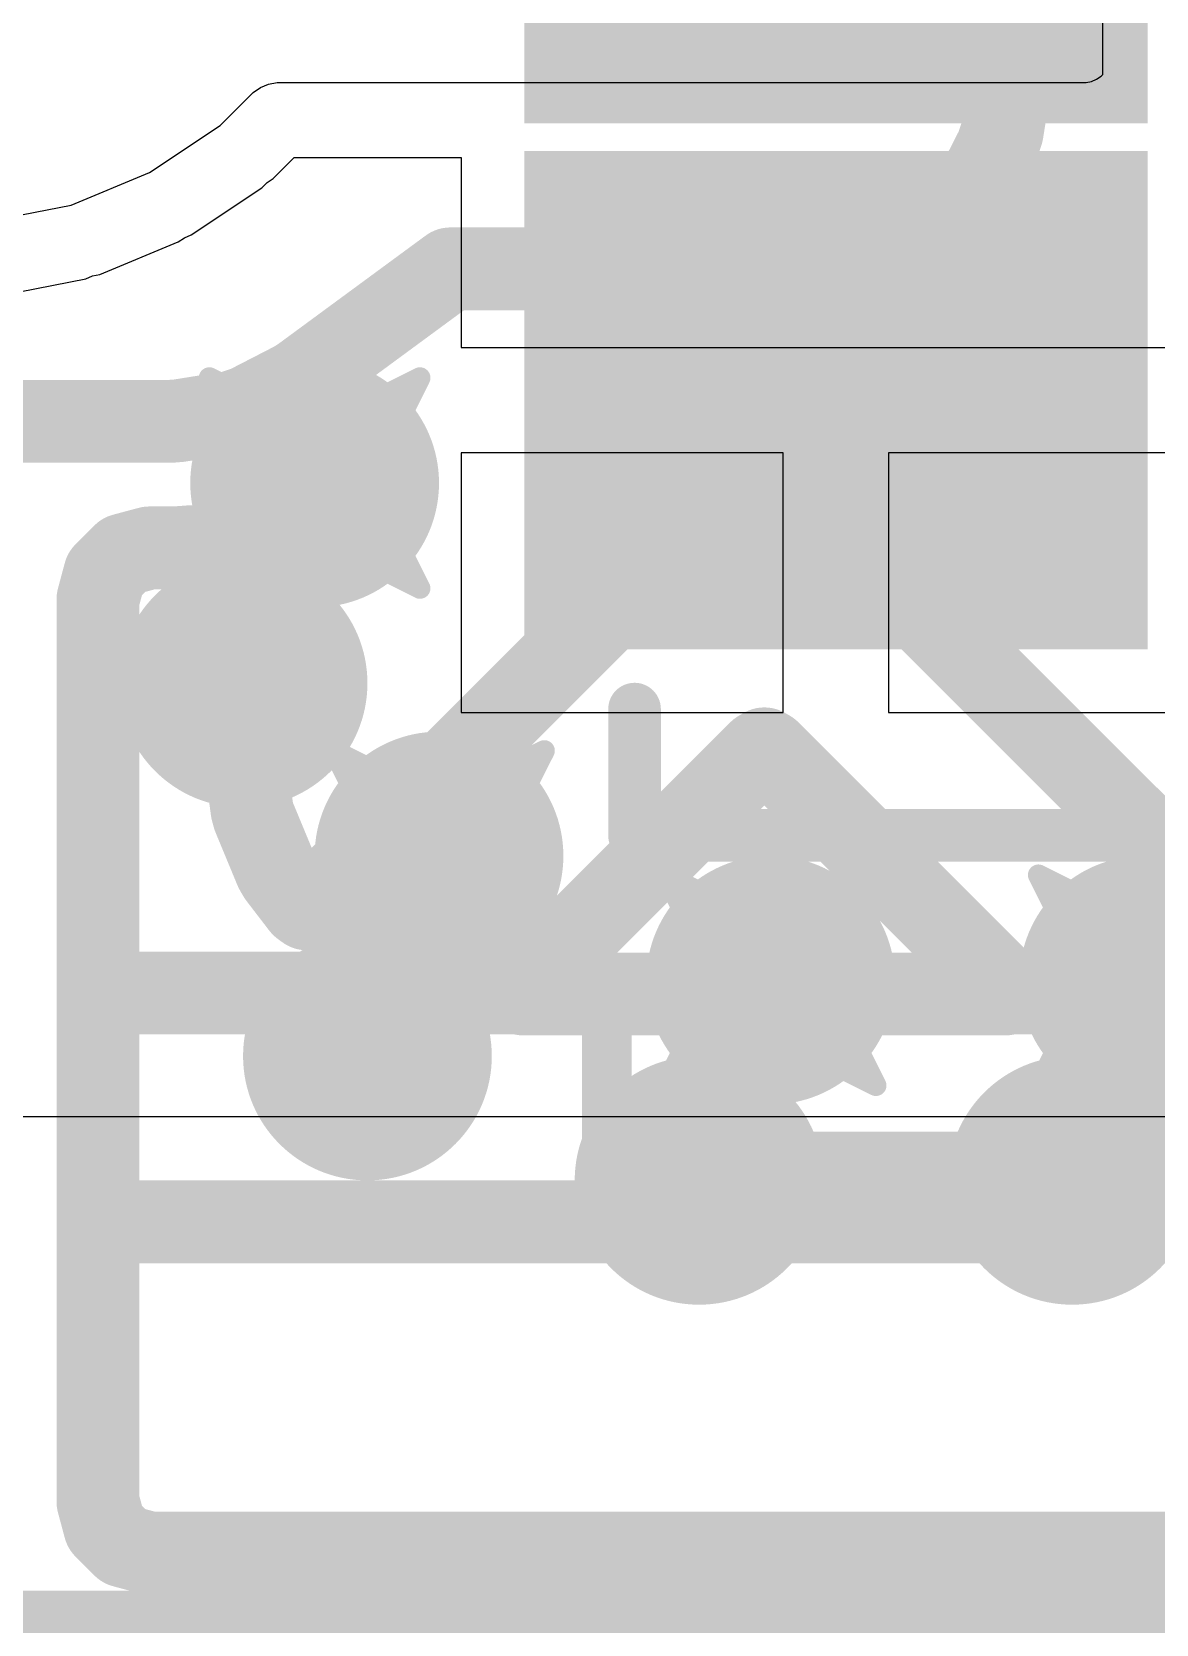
# Model space of a CAD drawing. Header units: inches. Extents: x 0 to 12.4, y -0.6 to 2.2.
# Drawn here: x 1.8213 to 1.928, y -0.4313 to -0.28 of the extents above; entities that cross this region are included whole.
import ezdxf

# ---------------------------------------------------------------- set-up
doc = ezdxf.new("R2010")
doc.units = ezdxf.units.IN
doc.header["$MEASUREMENT"] = 0
for name, color, linetype in [('Board_Outline', 216, 'Continuous'), ('Bottom Layer', 5, 'Continuous'), ('Dimension', 6, 'Continuous'), ('Drill Drawing', 1, 'Continuous'), ('Mechanical 4', 56, 'Continuous'), ('Top Layer', 1, 'Continuous'), ('Top Overlay', 2, 'Continuous'), ('Top Paste', 8, 'Continuous'), ('Top Solder', 216, 'Continuous'), ('Via Holes', 16, 'Continuous')]:
    doc.layers.add(name, color=color, linetype=linetype)

# ---------------------------------------------------------------- blocks, each defined once
blk = doc.blocks.new('E07_400M10S_10')
at = {"layer": 'Top Layer'}
for points in [[(0.23228345, 0.35433075), (0.28346455, 0.35433075), (0.28346455, 0.31496065), (0.23228345, 0.31496065)], [(0.23228345, 0.30433075), (0.28346455, 0.30433075), (0.28346455, 0.26496065), (0.23228345, 0.26496065)]]:
    blk.add_hatch(color=1, dxfattribs=at).paths.add_polyline_path(points)
at = {"layer": 'Top Paste'}
for points in [[(0.23228345, 0.35433075), (0.28346455, 0.35433075), (0.28346455, 0.31496065), (0.23228345, 0.31496065)], [(0.23228345, 0.30433075), (0.28346455, 0.30433075), (0.28346455, 0.26496065), (0.23228345, 0.26496065)]]:
    blk.add_hatch(color=8, dxfattribs=at).paths.add_polyline_path(points)
at = {"layer": 'Top Solder'}
for points in [[(0.22828345, 0.35833075), (0.28746455, 0.35833075), (0.28746455, 0.31096065), (0.22828345, 0.31096065)], [(0.22828345, 0.30833075), (0.28746455, 0.30833075), (0.28746455, 0.26096065), (0.22828345, 0.26096065)]]:
    blk.add_hatch(color=216, dxfattribs=at).paths.add_polyline_path(points)
at = {"layer": 'Top Overlay'}
for points in [[(0.277, 0.376, 0.005, 0.005, 0), (-0.277, 0.376, 0.005, 0.005, 0)], [(0.277, 0.376, 0.005, 0.005, 0), (0.277, 0.364, 0.005, 0.005, 0)]]:
    blk.add_lwpolyline(points, format="xyseb", dxfattribs=at)
for points in [[(0.27575, 0.376, 0.0025, 0.0025, 1), (0.27825, 0.376, 0.0025, 0.0025, 1)], [(0.27575, 0.376, 0.0025, 0.0025, 1), (0.27825, 0.376, 0.0025, 0.0025, 1)], [(0.27575, 0.364, 0.0025, 0.0025, 1), (0.27825, 0.364, 0.0025, 0.0025, 1)]]:
    blk.add_lwpolyline(points, format="xyseb", close=True, dxfattribs=at)

msp = doc.modelspace()

# ---------------------------------------------------------------- hatches: boundary and pattern name
at = {"layer": 'Bottom Layer'}
h = msp.add_hatch(color=5, dxfattribs=at)
edge = h.paths.add_edge_path()
edge.add_arc((1.8481299, -0.3228347), 0.011811, 0, 360)
h = msp.add_hatch(color=5, dxfattribs=at)
edge = h.paths.add_edge_path()
edge.add_arc((1.859941, -0.3582677), 0.011811, 0, 360)
h = msp.add_hatch(color=5, dxfattribs=at)
edge = h.paths.add_edge_path()
edge.add_arc((1.891437, -0.3700788), 0.011811, 0, 360)
h = msp.add_hatch(color=5, dxfattribs=at)
edge = h.paths.add_edge_path()
edge.add_arc((1.9268701, -0.3700788), 0.011811, 0, 360)
at = {"layer": 'Dimension'}
h = msp.add_hatch(color=6, dxfattribs=at)
edge = h.paths.add_edge_path()
edge.add_arc((1.8413328, -0.3418538), 0.011811, 0, 360)
h = msp.add_hatch(color=6, dxfattribs=at)
edge = h.paths.add_edge_path()
edge.add_arc((1.8531439, -0.3772868), 0.011811, 0, 360)
h = msp.add_hatch(color=6, dxfattribs=at)
edge = h.paths.add_edge_path()
edge.add_arc((1.8846399, -0.3890979), 0.011811, 0, 360)
h = msp.add_hatch(color=6, dxfattribs=at)
edge = h.paths.add_edge_path()
edge.add_arc((1.920073, -0.3890979), 0.011811, 0, 360)
at = {"layer": 'Top Layer'}
h = msp.add_hatch(color=1, dxfattribs=at)
edge = h.paths.add_edge_path()
edge.add_arc((1.8481299, -0.3228347), 0.011811, 0, 360)
h = msp.add_hatch(color=1, dxfattribs=at)
edge = h.paths.add_edge_path()
edge.add_arc((1.859941, -0.3582677), 0.011811, 0, 360)
h = msp.add_hatch(color=1, dxfattribs=at)
edge = h.paths.add_edge_path()
edge.add_arc((1.891437, -0.3700788), 0.011811, 0, 360)
h = msp.add_hatch(color=1, dxfattribs=at)
edge = h.paths.add_edge_path()
edge.add_arc((1.9268701, -0.3700788), 0.011811, 0, 360)
at = {"layer": 'Via Holes'}
h = msp.add_hatch(color=7, dxfattribs=at)
edge = h.paths.add_edge_path()
edge.add_arc((1.8481299, -0.3228347), 0.0059055, 0, 360)
h = msp.add_hatch(color=7, dxfattribs=at)
edge = h.paths.add_edge_path()
edge.add_arc((1.859941, -0.3582677), 0.0059055, 0, 360)
h = msp.add_hatch(color=7, dxfattribs=at)
edge = h.paths.add_edge_path()
edge.add_arc((1.891437, -0.3700788), 0.0059055, 0, 360)
h = msp.add_hatch(color=7, dxfattribs=at)
edge = h.paths.add_edge_path()
edge.add_arc((1.9268701, -0.3700788), 0.0059055, 0, 360)

# ---------------------------------------------------------------- linework, layer by layer
at = {"layer": 'Board_Outline'}
msp.add_lwpolyline([(1.6929134, -0.4330709, 0.01, 0.01, 0), (2.5590551, -0.4330709, 0.01, 0.01, 0)], format="xyseb", dxfattribs=at)
at = {"layer": 'Bottom Layer'}
msp.add_line((2.509055, -0.3830709), (1.7479134, -0.383071), dxfattribs=at)
at = {"layer": 'Dimension'}
for points in [[(1.9111349, -0.2750426, 0.007874, 0.007874, 0), (1.9129493, -0.2786036, 0.007874, 0.007874, 0)], [(1.9129493, -0.2786036, 0.007874, 0.007874, 0), (1.9134213, -0.2800562, 0.007874, 0.007874, 0)], [(1.9134213, -0.2800562, 0.007874, 0.007874, 0), (1.9140465, -0.2840035, 0.007874, 0.007874, 0)], [(1.9140465, -0.2855309, 0.007874, 0.007874, 0), (1.9140465, -0.2840035, 0.007874, 0.007874, 0)], [(1.9134213, -0.2894781, 0.007874, 0.007874, 0), (1.9140465, -0.2855309, 0.007874, 0.007874, 0)], [(1.9129493, -0.2909307, 0.007874, 0.007874, 0), (1.9134213, -0.2894781, 0.007874, 0.007874, 0)], [(1.9111349, -0.2944917, 0.007874, 0.007874, 0), (1.9129493, -0.2909307, 0.007874, 0.007874, 0)], [(1.9074112, -0.2985533, 0.007874, 0.007874, 0), (1.9102371, -0.2957274, 0.007874, 0.007874, 0)], [(1.9102371, -0.2957274, 0.007874, 0.007874, 0), (1.9111349, -0.2944917, 0.007874, 0.007874, 0)], [(1.9061755, -0.2994511, 0.007874, 0.007874, 0), (1.9074112, -0.2985533, 0.007874, 0.007874, 0)], [(1.9026145, -0.3012655, 0.007874, 0.007874, 0), (1.9061755, -0.2994511, 0.007874, 0.007874, 0)], [(1.8978448, -0.3022629, 0.007874, 0.007874, 0), (1.9011619, -0.3017375, 0.007874, 0.007874, 0)], [(1.9011619, -0.3017375, 0.007874, 0.007874, 0), (1.9026145, -0.3012655, 0.007874, 0.007874, 0)], [(1.8558129, -0.3063137, 0.007874, 0.007874, 0), (1.8610179, -0.3024837, 0.007874, 0.007874, 0)], [(1.8610179, -0.3024837, 0.007874, 0.007874, 0), (1.8960668, -0.3024837, 0.007874, 0.007874, 0)], [(1.8960668, -0.3024837, 0.007874, 0.007874, 0), (1.8968304, -0.3024236, 0.007874, 0.007874, 0)], [(1.8968304, -0.3024236, 0.007874, 0.007874, 0), (1.8978448, -0.3022629, 0.007874, 0.007874, 0)], [(1.84685, -0.3129092, 0.007874, 0.007874, 0), (1.855657, -0.3064285, 0.007874, 0.007874, 0)], [(1.855657, -0.3064285, 0.007874, 0.007874, 0), (1.855813, -0.3063137, 0.007874, 0.007874, 0)], [(1.8558129, -0.3063137, 0.007874, 0.007874, 0), (1.855813, -0.3063137, 0.007874, 0.007874, 0)], [(1.8426985, -0.3151173, 0.007874, 0.007874, 0), (1.8461929, -0.3133167, 0.007874, 0.007874, 0)], [(1.8461929, -0.3133167, 0.007874, 0.007874, 0), (1.84685, -0.3129092, 0.007874, 0.007874, 0)], [(1.8417046, -0.3156294, 0.007874, 0.007874, 0), (1.8426985, -0.3151173, 0.007874, 0.007874, 0)], [(1.7728672, -0.3169691, 0.007874, 0.007874, 0), (1.8344827, -0.3169691, 0.007874, 0.007874, 0)], [(1.8344827, -0.3169691, 0.007874, 0.007874, 0), (1.8352536, -0.3169078, 0.007874, 0.007874, 0)], [(1.8352536, -0.3169078, 0.007874, 0.007874, 0), (1.8363509, -0.3167323, 0.007874, 0.007874, 0)], [(1.8363509, -0.3167323, 0.007874, 0.007874, 0), (1.8402396, -0.3161104, 0.007874, 0.007874, 0)], [(1.8402396, -0.3161104, 0.007874, 0.007874, 0), (1.8417046, -0.3156294, 0.007874, 0.007874, 0)], [(1.8873887, -0.3235123, 0.007874, 0.007874, 0), (1.8895771, -0.3222488, 0.007874, 0.007874, 0)], [(1.8895771, -0.3222488, 0.007874, 0.007874, 0), (1.8921042, -0.3222488, 0.007874, 0.007874, 0)], [(1.8921042, -0.3222488, 0.007874, 0.007874, 0), (1.8942927, -0.3235123, 0.007874, 0.007874, 0)], [(1.8478672, -0.3630338, 0.007874, 0.007874, 0), (1.8873887, -0.3235123, 0.007874, 0.007874, 0)], [(1.8942927, -0.3235123, 0.007874, 0.007874, 0), (1.9338142, -0.3630338, 0.007874, 0.007874, 0)], [(1.8299942, -0.3296507, 0.007874, 0.007874, 0), (1.8324352, -0.3289967, 0.007874, 0.007874, 0)], [(1.8324352, -0.3289967, 0.007874, 0.007874, 0), (1.8344342, -0.3289967, 0.007874, 0.007874, 0)], [(1.8344342, -0.3289967, 0.007874, 0.007874, 0), (1.8344827, -0.3289967, 0.007874, 0.007874, 0)], [(1.8344827, -0.3289967, 0.007874, 0.007874, 0), (1.8354354, -0.3289589, 0.007874, 0.007874, 0)], [(1.8354354, -0.3289589, 0.007874, 0.007874, 0), (1.8362063, -0.3288976, 0.007874, 0.007874, 0)], [(1.8362063, -0.3288976, 0.007874, 0.007874, 0), (1.8362551, -0.3288918, 0.007874, 0.007874, 0)], [(1.8362551, -0.3288918, 0.007874, 0.007874, 0), (1.836263, -0.328891, 0.007874, 0.007874, 0)], [(1.836263, -0.328891, 0.007874, 0.007874, 0), (1.8389026, -0.3293691, 0.007874, 0.007874, 0)], [(1.8282074, -0.3314376, 0.007874, 0.007874, 0), (1.8299942, -0.3296507, 0.007874, 0.007874, 0)], [(1.8389026, -0.3293691, 0.007874, 0.007874, 0), (1.8408911, -0.3311696, 0.007874, 0.007874, 0)], [(1.8275533, -0.3338785, 0.007874, 0.007874, 0), (1.8282074, -0.3314376, 0.007874, 0.007874, 0)], [(1.8408911, -0.3311696, 0.007874, 0.007874, 0), (1.8416281, -0.3337489, 0.007874, 0.007874, 0)], [(1.8416281, -0.3495159, 0.007874, 0.007874, 0), (1.8416281, -0.3337489, 0.007874, 0.007874, 0)], [(1.8275533, -0.3712935, 0.007874, 0.007874, 0), (1.8275533, -0.3338785, 0.007874, 0.007874, 0)], [(1.8677671, -0.3709728, 0.007874, 0.007874, 0), (1.8903863, -0.3483536, 0.007874, 0.007874, 0)], [(1.8903863, -0.3483536, 0.007874, 0.007874, 0), (1.8908407, -0.3480912, 0.007874, 0.007874, 0)], [(1.8908407, -0.3480912, 0.007874, 0.007874, 0), (1.8912951, -0.3483536, 0.007874, 0.007874, 0)], [(1.8912951, -0.3483536, 0.007874, 0.007874, 0), (1.9139143, -0.3709728, 0.007874, 0.007874, 0)], [(1.8416281, -0.3495159, 0.007874, 0.007874, 0), (1.8416489, -0.3498337, 0.007874, 0.007874, 0)], [(1.8416489, -0.3498337, 0.007874, 0.007874, 0), (1.8421842, -0.3538995, 0.007874, 0.007874, 0)], [(1.8421842, -0.3538995, 0.007874, 0.007874, 0), (1.8423484, -0.3545124, 0.007874, 0.007874, 0)], [(1.8423484, -0.3545124, 0.007874, 0.007874, 0), (1.8444441, -0.3595718, 0.007874, 0.007874, 0)], [(1.8444441, -0.3595718, 0.007874, 0.007874, 0), (1.8447613, -0.3601212, 0.007874, 0.007874, 0)], [(1.8447613, -0.3601212, 0.007874, 0.007874, 0), (1.8469501, -0.3629737, 0.007874, 0.007874, 0)], [(1.8469501, -0.3629737, 0.007874, 0.007874, 0), (1.8473894, -0.3632959, 0.007874, 0.007874, 0)], [(1.8473894, -0.3632959, 0.007874, 0.007874, 0), (1.8478672, -0.3630338, 0.007874, 0.007874, 0)], [(1.8275533, -0.3712935, 0.007874, 0.007874, 0), (1.8675705, -0.3712935, 0.007874, 0.007874, 0)], [(1.8275533, -0.3712935, 0.007874, 0.007874, 0), (1.8675705, -0.3712935, 0.007874, 0.007874, 0)], [(1.8275533, -0.3930349, 0.007874, 0.007874, 0), (1.8275533, -0.3712935, 0.007874, 0.007874, 0)], [(1.8675705, -0.3712935, 0.007874, 0.007874, 0), (1.8677671, -0.3709728, 0.007874, 0.007874, 0)], [(1.8675705, -0.3712935, 0.007874, 0.007874, 0), (1.8679363, -0.3713813, 0.007874, 0.007874, 0)], [(1.8679363, -0.3713813, 0.007874, 0.007874, 0), (1.9137451, -0.3713813, 0.007874, 0.007874, 0)], [(1.9137451, -0.3713813, 0.007874, 0.007874, 0), (1.9141108, -0.3712935, 0.007874, 0.007874, 0)], [(1.9139143, -0.3709728, 0.007874, 0.007874, 0), (1.9141108, -0.3712935, 0.007874, 0.007874, 0)], [(1.9141108, -0.3712935, 0.007874, 0.007874, 0), (2.3990666, -0.3712935, 0.007874, 0.007874, 0)], [(1.9141108, -0.3712935, 0.007874, 0.007874, 0), (2.3990666, -0.3712935, 0.007874, 0.007874, 0)], [(1.8275533, -0.3930349, 0.007874, 0.007874, 0), (2.5008546, -0.3930349, 0.007874, 0.007874, 0)], [(1.8275533, -0.3930349, 0.007874, 0.007874, 0), (2.5008546, -0.3930349, 0.007874, 0.007874, 0)], [(1.8275533, -0.4196294, 0.007874, 0.007874, 0), (1.8275533, -0.3930349, 0.007874, 0.007874, 0)], [(1.8275533, -0.4196294, 0.007874, 0.007874, 0), (1.8282074, -0.4220703, 0.007874, 0.007874, 0)], [(1.8282074, -0.4220703, 0.007874, 0.007874, 0), (1.8299942, -0.4238572, 0.007874, 0.007874, 0)], [(1.8299942, -0.4238572, 0.007874, 0.007874, 0), (1.8324352, -0.4245113, 0.007874, 0.007874, 0)], [(1.8324352, -0.4245113, 0.007874, 0.007874, 0), (2.5473565, -0.4245113, 0.007874, 0.007874, 0)]]:
    msp.add_lwpolyline(points, format="xyseb", dxfattribs=at)
for points in [[(1.9109808, -0.2786036, 0.003937, 0.003937, 1), (1.9149178, -0.2786036, 0.003937, 0.003937, 1)], [(1.9109808, -0.2786036, 0.003937, 0.003937, 1), (1.9149178, -0.2786036, 0.003937, 0.003937, 1)], [(1.9114528, -0.2800562, 0.003937, 0.003937, 1), (1.9153898, -0.2800562, 0.003937, 0.003937, 1)], [(1.9114528, -0.2800562, 0.003937, 0.003937, 1), (1.9153898, -0.2800562, 0.003937, 0.003937, 1)], [(1.912078, -0.2840035, 0.003937, 0.003937, 1), (1.916015, -0.2840035, 0.003937, 0.003937, 1)], [(1.912078, -0.2840035, 0.003937, 0.003937, 1), (1.916015, -0.2840035, 0.003937, 0.003937, 1)], [(1.912078, -0.2855309, 0.003937, 0.003937, 1), (1.916015, -0.2855309, 0.003937, 0.003937, 1)], [(1.912078, -0.2855309, 0.003937, 0.003937, 1), (1.916015, -0.2855309, 0.003937, 0.003937, 1)], [(1.9114528, -0.2894781, 0.003937, 0.003937, 1), (1.9153898, -0.2894781, 0.003937, 0.003937, 1)], [(1.9114528, -0.2894781, 0.003937, 0.003937, 1), (1.9153898, -0.2894781, 0.003937, 0.003937, 1)], [(1.9109808, -0.2909307, 0.003937, 0.003937, 1), (1.9149178, -0.2909307, 0.003937, 0.003937, 1)], [(1.9109808, -0.2909307, 0.003937, 0.003937, 1), (1.9149178, -0.2909307, 0.003937, 0.003937, 1)], [(1.9082686, -0.2957274, 0.003937, 0.003937, 1), (1.9122056, -0.2957274, 0.003937, 0.003937, 1)], [(1.9082686, -0.2957274, 0.003937, 0.003937, 1), (1.9122056, -0.2957274, 0.003937, 0.003937, 1)], [(1.9091664, -0.2944917, 0.003937, 0.003937, 1), (1.9131034, -0.2944917, 0.003937, 0.003937, 1)], [(1.9091664, -0.2944917, 0.003937, 0.003937, 1), (1.9131034, -0.2944917, 0.003937, 0.003937, 1)], [(1.9054427, -0.2985533, 0.003937, 0.003937, 1), (1.9093797, -0.2985533, 0.003937, 0.003937, 1)], [(1.9054427, -0.2985533, 0.003937, 0.003937, 1), (1.9093797, -0.2985533, 0.003937, 0.003937, 1)], [(1.904207, -0.2994511, 0.003937, 0.003937, 1), (1.908144, -0.2994511, 0.003937, 0.003937, 1)], [(1.904207, -0.2994511, 0.003937, 0.003937, 1), (1.908144, -0.2994511, 0.003937, 0.003937, 1)], [(1.8991934, -0.3017375, 0.003937, 0.003937, 1), (1.9031304, -0.3017375, 0.003937, 0.003937, 1)], [(1.8991934, -0.3017375, 0.003937, 0.003937, 1), (1.9031304, -0.3017375, 0.003937, 0.003937, 1)], [(1.900646, -0.3012655, 0.003937, 0.003937, 1), (1.904583, -0.3012655, 0.003937, 0.003937, 1)], [(1.900646, -0.3012655, 0.003937, 0.003937, 1), (1.904583, -0.3012655, 0.003937, 0.003937, 1)], [(1.8590494, -0.3024837, 0.003937, 0.003937, 1), (1.8629864, -0.3024837, 0.003937, 0.003937, 1)], [(1.8590494, -0.3024837, 0.003937, 0.003937, 1), (1.8629864, -0.3024837, 0.003937, 0.003937, 1)], [(1.8940983, -0.3024837, 0.003937, 0.003937, 1), (1.8980353, -0.3024837, 0.003937, 0.003937, 1)], [(1.8940983, -0.3024837, 0.003937, 0.003937, 1), (1.8980353, -0.3024837, 0.003937, 0.003937, 1)], [(1.8948619, -0.3024236, 0.003937, 0.003937, 1), (1.8987989, -0.3024236, 0.003937, 0.003937, 1)], [(1.8948619, -0.3024236, 0.003937, 0.003937, 1), (1.8987989, -0.3024236, 0.003937, 0.003937, 1)], [(1.8958763, -0.3022629, 0.003937, 0.003937, 1), (1.8998133, -0.3022629, 0.003937, 0.003937, 1)], [(1.8958763, -0.3022629, 0.003937, 0.003937, 1), (1.8998133, -0.3022629, 0.003937, 0.003937, 1)], [(1.8536885, -0.3064285, 0.003937, 0.003937, 1), (1.8576255, -0.3064285, 0.003937, 0.003937, 1)], [(1.8536885, -0.3064285, 0.003937, 0.003937, 1), (1.8576255, -0.3064285, 0.003937, 0.003937, 1)], [(1.8538444, -0.3063137, 0.003937, 0.003937, 1), (1.8577814, -0.3063137, 0.003937, 0.003937, 1)], [(1.8538444, -0.3063137, 0.003937, 0.003937, 1), (1.8577814, -0.3063137, 0.003937, 0.003937, 1)], [(1.8538445, -0.3063137, 0.003937, 0.003937, 1), (1.8577815, -0.3063137, 0.003937, 0.003937, 1)], [(1.8538445, -0.3063137, 0.003937, 0.003937, 1), (1.8577815, -0.3063137, 0.003937, 0.003937, 1)], [(1.8442244, -0.3133167, 0.003937, 0.003937, 1), (1.8481614, -0.3133167, 0.003937, 0.003937, 1)], [(1.8442244, -0.3133167, 0.003937, 0.003937, 1), (1.8481614, -0.3133167, 0.003937, 0.003937, 1)], [(1.8448815, -0.3129092, 0.003937, 0.003937, 1), (1.8488185, -0.3129092, 0.003937, 0.003937, 1)], [(1.8448815, -0.3129092, 0.003937, 0.003937, 1), (1.8488185, -0.3129092, 0.003937, 0.003937, 1)], [(1.84073, -0.3151173, 0.003937, 0.003937, 1), (1.844667, -0.3151173, 0.003937, 0.003937, 1)], [(1.84073, -0.3151173, 0.003937, 0.003937, 1), (1.844667, -0.3151173, 0.003937, 0.003937, 1)], [(1.8325142, -0.3169691, 0.003937, 0.003937, 1), (1.8364512, -0.3169691, 0.003937, 0.003937, 1)], [(1.8325142, -0.3169691, 0.003937, 0.003937, 1), (1.8364512, -0.3169691, 0.003937, 0.003937, 1)], [(1.8332851, -0.3169078, 0.003937, 0.003937, 1), (1.8372221, -0.3169078, 0.003937, 0.003937, 1)], [(1.8332851, -0.3169078, 0.003937, 0.003937, 1), (1.8372221, -0.3169078, 0.003937, 0.003937, 1)], [(1.8343824, -0.3167323, 0.003937, 0.003937, 1), (1.8383194, -0.3167323, 0.003937, 0.003937, 1)], [(1.8343824, -0.3167323, 0.003937, 0.003937, 1), (1.8383194, -0.3167323, 0.003937, 0.003937, 1)], [(1.8382711, -0.3161104, 0.003937, 0.003937, 1), (1.8422081, -0.3161104, 0.003937, 0.003937, 1)], [(1.8382711, -0.3161104, 0.003937, 0.003937, 1), (1.8422081, -0.3161104, 0.003937, 0.003937, 1)], [(1.8397361, -0.3156294, 0.003937, 0.003937, 1), (1.8436731, -0.3156294, 0.003937, 0.003937, 1)], [(1.8397361, -0.3156294, 0.003937, 0.003937, 1), (1.8436731, -0.3156294, 0.003937, 0.003937, 1)], [(1.8876086, -0.3222488, 0.003937, 0.003937, 1), (1.8915456, -0.3222488, 0.003937, 0.003937, 1)], [(1.8876086, -0.3222488, 0.003937, 0.003937, 1), (1.8915456, -0.3222488, 0.003937, 0.003937, 1)], [(1.8901357, -0.3222488, 0.003937, 0.003937, 1), (1.8940727, -0.3222488, 0.003937, 0.003937, 1)], [(1.8901357, -0.3222488, 0.003937, 0.003937, 1), (1.8940727, -0.3222488, 0.003937, 0.003937, 1)], [(1.8854202, -0.3235123, 0.003937, 0.003937, 1), (1.8893572, -0.3235123, 0.003937, 0.003937, 1)], [(1.8854202, -0.3235123, 0.003937, 0.003937, 1), (1.8893572, -0.3235123, 0.003937, 0.003937, 1)], [(1.8923242, -0.3235123, 0.003937, 0.003937, 1), (1.8962612, -0.3235123, 0.003937, 0.003937, 1)], [(1.8923242, -0.3235123, 0.003937, 0.003937, 1), (1.8962612, -0.3235123, 0.003937, 0.003937, 1)], [(1.8304667, -0.3289967, 0.003937, 0.003937, 1), (1.8344037, -0.3289967, 0.003937, 0.003937, 1)], [(1.8304667, -0.3289967, 0.003937, 0.003937, 1), (1.8344037, -0.3289967, 0.003937, 0.003937, 1)], [(1.8324657, -0.3289967, 0.003937, 0.003937, 1), (1.8364027, -0.3289967, 0.003937, 0.003937, 1)], [(1.8324657, -0.3289967, 0.003937, 0.003937, 1), (1.8364027, -0.3289967, 0.003937, 0.003937, 1)], [(1.8325142, -0.3289967, 0.003937, 0.003937, 1), (1.8364512, -0.3289967, 0.003937, 0.003937, 1)], [(1.8325142, -0.3289967, 0.003937, 0.003937, 1), (1.8364512, -0.3289967, 0.003937, 0.003937, 1)], [(1.8334669, -0.3289589, 0.003937, 0.003937, 1), (1.8374039, -0.3289589, 0.003937, 0.003937, 1)], [(1.8334669, -0.3289589, 0.003937, 0.003937, 1), (1.8374039, -0.3289589, 0.003937, 0.003937, 1)], [(1.8342378, -0.3288976, 0.003937, 0.003937, 1), (1.8381748, -0.3288976, 0.003937, 0.003937, 1)], [(1.8342378, -0.3288976, 0.003937, 0.003937, 1), (1.8381748, -0.3288976, 0.003937, 0.003937, 1)], [(1.8342866, -0.3288918, 0.003937, 0.003937, 1), (1.8382236, -0.3288918, 0.003937, 0.003937, 1)], [(1.8342866, -0.3288918, 0.003937, 0.003937, 1), (1.8382236, -0.3288918, 0.003937, 0.003937, 1)], [(1.8342945, -0.328891, 0.003937, 0.003937, 1), (1.8382315, -0.328891, 0.003937, 0.003937, 1)], [(1.8342945, -0.328891, 0.003937, 0.003937, 1), (1.8382315, -0.328891, 0.003937, 0.003937, 1)], [(1.8280257, -0.3296507, 0.003937, 0.003937, 1), (1.8319627, -0.3296507, 0.003937, 0.003937, 1)], [(1.8280257, -0.3296507, 0.003937, 0.003937, 1), (1.8319627, -0.3296507, 0.003937, 0.003937, 1)], [(1.8369341, -0.3293691, 0.003937, 0.003937, 1), (1.8408711, -0.3293691, 0.003937, 0.003937, 1)], [(1.8369341, -0.3293691, 0.003937, 0.003937, 1), (1.8408711, -0.3293691, 0.003937, 0.003937, 1)], [(1.8262389, -0.3314376, 0.003937, 0.003937, 1), (1.8301759, -0.3314376, 0.003937, 0.003937, 1)], [(1.8262389, -0.3314376, 0.003937, 0.003937, 1), (1.8301759, -0.3314376, 0.003937, 0.003937, 1)], [(1.8389226, -0.3311696, 0.003937, 0.003937, 1), (1.8428596, -0.3311696, 0.003937, 0.003937, 1)], [(1.8389226, -0.3311696, 0.003937, 0.003937, 1), (1.8428596, -0.3311696, 0.003937, 0.003937, 1)], [(1.8396596, -0.3337489, 0.003937, 0.003937, 1), (1.8435966, -0.3337489, 0.003937, 0.003937, 1)], [(1.8396596, -0.3337489, 0.003937, 0.003937, 1), (1.8435966, -0.3337489, 0.003937, 0.003937, 1)], [(1.8255848, -0.3338785, 0.003937, 0.003937, 1), (1.8295218, -0.3338785, 0.003937, 0.003937, 1)], [(1.8255848, -0.3338785, 0.003937, 0.003937, 1), (1.8295218, -0.3338785, 0.003937, 0.003937, 1)], [(1.8884178, -0.3483536, 0.003937, 0.003937, 1), (1.8923548, -0.3483536, 0.003937, 0.003937, 1)], [(1.8884178, -0.3483536, 0.003937, 0.003937, 1), (1.8923548, -0.3483536, 0.003937, 0.003937, 1)], [(1.8888722, -0.3480912, 0.003937, 0.003937, 1), (1.8928092, -0.3480912, 0.003937, 0.003937, 1)], [(1.8888722, -0.3480912, 0.003937, 0.003937, 1), (1.8928092, -0.3480912, 0.003937, 0.003937, 1)], [(1.8893266, -0.3483536, 0.003937, 0.003937, 1), (1.8932636, -0.3483536, 0.003937, 0.003937, 1)], [(1.8893266, -0.3483536, 0.003937, 0.003937, 1), (1.8932636, -0.3483536, 0.003937, 0.003937, 1)], [(1.8396596, -0.3495159, 0.003937, 0.003937, 1), (1.8435966, -0.3495159, 0.003937, 0.003937, 1)], [(1.8396596, -0.3495159, 0.003937, 0.003937, 1), (1.8435966, -0.3495159, 0.003937, 0.003937, 1)], [(1.8396804, -0.3498337, 0.003937, 0.003937, 1), (1.8436174, -0.3498337, 0.003937, 0.003937, 1)], [(1.8396804, -0.3498337, 0.003937, 0.003937, 1), (1.8436174, -0.3498337, 0.003937, 0.003937, 1)], [(1.8402157, -0.3538995, 0.003937, 0.003937, 1), (1.8441527, -0.3538995, 0.003937, 0.003937, 1)], [(1.8402157, -0.3538995, 0.003937, 0.003937, 1), (1.8441527, -0.3538995, 0.003937, 0.003937, 1)], [(1.8403799, -0.3545124, 0.003937, 0.003937, 1), (1.8443169, -0.3545124, 0.003937, 0.003937, 1)], [(1.8403799, -0.3545124, 0.003937, 0.003937, 1), (1.8443169, -0.3545124, 0.003937, 0.003937, 1)], [(1.8424756, -0.3595718, 0.003937, 0.003937, 1), (1.8464126, -0.3595718, 0.003937, 0.003937, 1)], [(1.8424756, -0.3595718, 0.003937, 0.003937, 1), (1.8464126, -0.3595718, 0.003937, 0.003937, 1)], [(1.8427928, -0.3601212, 0.003937, 0.003937, 1), (1.8467298, -0.3601212, 0.003937, 0.003937, 1)], [(1.8427928, -0.3601212, 0.003937, 0.003937, 1), (1.8467298, -0.3601212, 0.003937, 0.003937, 1)], [(1.8449816, -0.3629737, 0.003937, 0.003937, 1), (1.8489186, -0.3629737, 0.003937, 0.003937, 1)], [(1.8449816, -0.3629737, 0.003937, 0.003937, 1), (1.8489186, -0.3629737, 0.003937, 0.003937, 1)], [(1.8454209, -0.3632959, 0.003937, 0.003937, 1), (1.8493579, -0.3632959, 0.003937, 0.003937, 1)], [(1.8454209, -0.3632959, 0.003937, 0.003937, 1), (1.8493579, -0.3632959, 0.003937, 0.003937, 1)], [(1.8458987, -0.3630338, 0.003937, 0.003937, 1), (1.8498357, -0.3630338, 0.003937, 0.003937, 1)], [(1.8458987, -0.3630338, 0.003937, 0.003937, 1), (1.8498357, -0.3630338, 0.003937, 0.003937, 1)], [(1.8255848, -0.3712935, 0.003937, 0.003937, 1), (1.8295218, -0.3712935, 0.003937, 0.003937, 1)], [(1.8255848, -0.3712935, 0.003937, 0.003937, 1), (1.8295218, -0.3712935, 0.003937, 0.003937, 1)], [(1.8255848, -0.3712935, 0.003937, 0.003937, 1), (1.8295218, -0.3712935, 0.003937, 0.003937, 1)], [(1.8255848, -0.3712935, 0.003937, 0.003937, 1), (1.8295218, -0.3712935, 0.003937, 0.003937, 1)], [(1.865602, -0.3712935, 0.003937, 0.003937, 1), (1.869539, -0.3712935, 0.003937, 0.003937, 1)], [(1.865602, -0.3712935, 0.003937, 0.003937, 1), (1.869539, -0.3712935, 0.003937, 0.003937, 1)], [(1.865602, -0.3712935, 0.003937, 0.003937, 1), (1.869539, -0.3712935, 0.003937, 0.003937, 1)], [(1.865602, -0.3712935, 0.003937, 0.003937, 1), (1.869539, -0.3712935, 0.003937, 0.003937, 1)], [(1.8657986, -0.3709728, 0.003937, 0.003937, 1), (1.8697356, -0.3709728, 0.003937, 0.003937, 1)], [(1.8657986, -0.3709728, 0.003937, 0.003937, 1), (1.8697356, -0.3709728, 0.003937, 0.003937, 1)], [(1.8659678, -0.3713813, 0.003937, 0.003937, 1), (1.8699048, -0.3713813, 0.003937, 0.003937, 1)], [(1.8659678, -0.3713813, 0.003937, 0.003937, 1), (1.8699048, -0.3713813, 0.003937, 0.003937, 1)], [(1.9117766, -0.3713813, 0.003937, 0.003937, 1), (1.9157136, -0.3713813, 0.003937, 0.003937, 1)], [(1.9117766, -0.3713813, 0.003937, 0.003937, 1), (1.9157136, -0.3713813, 0.003937, 0.003937, 1)], [(1.9119458, -0.3709728, 0.003937, 0.003937, 1), (1.9158828, -0.3709728, 0.003937, 0.003937, 1)], [(1.9119458, -0.3709728, 0.003937, 0.003937, 1), (1.9158828, -0.3709728, 0.003937, 0.003937, 1)], [(1.9121423, -0.3712935, 0.003937, 0.003937, 1), (1.9160793, -0.3712935, 0.003937, 0.003937, 1)], [(1.9121423, -0.3712935, 0.003937, 0.003937, 1), (1.9160793, -0.3712935, 0.003937, 0.003937, 1)], [(1.9121423, -0.3712935, 0.003937, 0.003937, 1), (1.9160793, -0.3712935, 0.003937, 0.003937, 1)], [(1.9121423, -0.3712935, 0.003937, 0.003937, 1), (1.9160793, -0.3712935, 0.003937, 0.003937, 1)], [(1.8255848, -0.3930349, 0.003937, 0.003937, 1), (1.8295218, -0.3930349, 0.003937, 0.003937, 1)], [(1.8255848, -0.3930349, 0.003937, 0.003937, 1), (1.8295218, -0.3930349, 0.003937, 0.003937, 1)], [(1.8255848, -0.3930349, 0.003937, 0.003937, 1), (1.8295218, -0.3930349, 0.003937, 0.003937, 1)], [(1.8255848, -0.3930349, 0.003937, 0.003937, 1), (1.8295218, -0.3930349, 0.003937, 0.003937, 1)], [(1.8255848, -0.4196294, 0.003937, 0.003937, 1), (1.8295218, -0.4196294, 0.003937, 0.003937, 1)], [(1.8255848, -0.4196294, 0.003937, 0.003937, 1), (1.8295218, -0.4196294, 0.003937, 0.003937, 1)], [(1.8262389, -0.4220703, 0.003937, 0.003937, 1), (1.8301759, -0.4220703, 0.003937, 0.003937, 1)], [(1.8262389, -0.4220703, 0.003937, 0.003937, 1), (1.8301759, -0.4220703, 0.003937, 0.003937, 1)], [(1.8280257, -0.4238572, 0.003937, 0.003937, 1), (1.8319627, -0.4238572, 0.003937, 0.003937, 1)], [(1.8280257, -0.4238572, 0.003937, 0.003937, 1), (1.8319627, -0.4238572, 0.003937, 0.003937, 1)], [(1.8304667, -0.4245113, 0.003937, 0.003937, 1), (1.8344037, -0.4245113, 0.003937, 0.003937, 1)], [(1.8304667, -0.4245113, 0.003937, 0.003937, 1), (1.8344037, -0.4245113, 0.003937, 0.003937, 1)]]:
    msp.add_lwpolyline(points, format="xyseb", close=True, dxfattribs=at)
at = {"layer": 'Drill Drawing'}
for points in [[(1.8381299, -0.3128347, 0.002, 0.002, 0), (1.8481299, -0.3178347, 0.002, 0.002, 0)], [(1.8381299, -0.3128347, 0.002, 0.002, 0), (1.8431299, -0.3228347, 0.002, 0.002, 0)], [(1.8481299, -0.3178347, 0.002, 0.002, 0), (1.8581299, -0.3128347, 0.002, 0.002, 0)], [(1.8531299, -0.3228347, 0.002, 0.002, 0), (1.8581299, -0.3128347, 0.002, 0.002, 0)], [(1.8381299, -0.3328347, 0.002, 0.002, 0), (1.8431299, -0.3228347, 0.002, 0.002, 0)], [(1.8531299, -0.3228347, 0.002, 0.002, 0), (1.8581299, -0.3328347, 0.002, 0.002, 0)], [(1.8381299, -0.3328347, 0.002, 0.002, 0), (1.8481299, -0.3278347, 0.002, 0.002, 0)], [(1.8481299, -0.3278347, 0.002, 0.002, 0), (1.8581299, -0.3328347, 0.002, 0.002, 0)], [(1.849941, -0.3482677, 0.002, 0.002, 0), (1.859941, -0.3532677, 0.002, 0.002, 0)], [(1.849941, -0.3482677, 0.002, 0.002, 0), (1.854941, -0.3582677, 0.002, 0.002, 0)], [(1.859941, -0.3532677, 0.002, 0.002, 0), (1.869941, -0.3482677, 0.002, 0.002, 0)], [(1.864941, -0.3582677, 0.002, 0.002, 0), (1.869941, -0.3482677, 0.002, 0.002, 0)], [(1.849941, -0.3682677, 0.002, 0.002, 0), (1.854941, -0.3582677, 0.002, 0.002, 0)], [(1.864941, -0.3582677, 0.002, 0.002, 0), (1.869941, -0.3682677, 0.002, 0.002, 0)], [(1.881437, -0.3600788, 0.002, 0.002, 0), (1.891437, -0.3650788, 0.002, 0.002, 0)], [(1.881437, -0.3600788, 0.002, 0.002, 0), (1.886437, -0.3700788, 0.002, 0.002, 0)], [(1.891437, -0.3650788, 0.002, 0.002, 0), (1.901437, -0.3600788, 0.002, 0.002, 0)], [(1.896437, -0.3700788, 0.002, 0.002, 0), (1.901437, -0.3600788, 0.002, 0.002, 0)], [(1.9168701, -0.3600788, 0.002, 0.002, 0), (1.9268701, -0.3650788, 0.002, 0.002, 0)], [(1.9168701, -0.3600788, 0.002, 0.002, 0), (1.9218701, -0.3700788, 0.002, 0.002, 0)], [(1.9268701, -0.3650788, 0.002, 0.002, 0), (1.9368701, -0.3600788, 0.002, 0.002, 0)], [(1.849941, -0.3682677, 0.002, 0.002, 0), (1.859941, -0.3632677, 0.002, 0.002, 0)], [(1.859941, -0.3632677, 0.002, 0.002, 0), (1.869941, -0.3682677, 0.002, 0.002, 0)], [(1.881437, -0.3800788, 0.002, 0.002, 0), (1.886437, -0.3700788, 0.002, 0.002, 0)], [(1.896437, -0.3700788, 0.002, 0.002, 0), (1.901437, -0.3800788, 0.002, 0.002, 0)], [(1.9168701, -0.3800788, 0.002, 0.002, 0), (1.9218701, -0.3700788, 0.002, 0.002, 0)], [(1.881437, -0.3800788, 0.002, 0.002, 0), (1.891437, -0.3750788, 0.002, 0.002, 0)], [(1.891437, -0.3750788, 0.002, 0.002, 0), (1.901437, -0.3800788, 0.002, 0.002, 0)], [(1.9168701, -0.3800788, 0.002, 0.002, 0), (1.9268701, -0.3750788, 0.002, 0.002, 0)], [(1.9268701, -0.3750788, 0.002, 0.002, 0), (1.9368701, -0.3800788, 0.002, 0.002, 0)]]:
    msp.add_lwpolyline(points, format="xyseb", dxfattribs=at)
for points in [[(1.8376299, -0.3128347, 0.001, 0.001, 1), (1.8386299, -0.3128347, 0.001, 0.001, 1)], [(1.8376299, -0.3128347, 0.001, 0.001, 1), (1.8386299, -0.3128347, 0.001, 0.001, 1)], [(1.8576299, -0.3128347, 0.001, 0.001, 1), (1.8586299, -0.3128347, 0.001, 0.001, 1)], [(1.8576299, -0.3128347, 0.001, 0.001, 1), (1.8586299, -0.3128347, 0.001, 0.001, 1)], [(1.8476299, -0.3178347, 0.001, 0.001, 1), (1.8486299, -0.3178347, 0.001, 0.001, 1)], [(1.8476299, -0.3178347, 0.001, 0.001, 1), (1.8486299, -0.3178347, 0.001, 0.001, 1)], [(1.8426299, -0.3228347, 0.001, 0.001, 1), (1.8436299, -0.3228347, 0.001, 0.001, 1)], [(1.8426299, -0.3228347, 0.001, 0.001, 1), (1.8436299, -0.3228347, 0.001, 0.001, 1)], [(1.8526299, -0.3228347, 0.001, 0.001, 1), (1.8536299, -0.3228347, 0.001, 0.001, 1)], [(1.8526299, -0.3228347, 0.001, 0.001, 1), (1.8536299, -0.3228347, 0.001, 0.001, 1)], [(1.8476299, -0.3278347, 0.001, 0.001, 1), (1.8486299, -0.3278347, 0.001, 0.001, 1)], [(1.8476299, -0.3278347, 0.001, 0.001, 1), (1.8486299, -0.3278347, 0.001, 0.001, 1)], [(1.8376299, -0.3328347, 0.001, 0.001, 1), (1.8386299, -0.3328347, 0.001, 0.001, 1)], [(1.8376299, -0.3328347, 0.001, 0.001, 1), (1.8386299, -0.3328347, 0.001, 0.001, 1)], [(1.8576299, -0.3328347, 0.001, 0.001, 1), (1.8586299, -0.3328347, 0.001, 0.001, 1)], [(1.8576299, -0.3328347, 0.001, 0.001, 1), (1.8586299, -0.3328347, 0.001, 0.001, 1)], [(1.849441, -0.3482677, 0.001, 0.001, 1), (1.850441, -0.3482677, 0.001, 0.001, 1)], [(1.849441, -0.3482677, 0.001, 0.001, 1), (1.850441, -0.3482677, 0.001, 0.001, 1)], [(1.869441, -0.3482677, 0.001, 0.001, 1), (1.870441, -0.3482677, 0.001, 0.001, 1)], [(1.869441, -0.3482677, 0.001, 0.001, 1), (1.870441, -0.3482677, 0.001, 0.001, 1)], [(1.859441, -0.3532677, 0.001, 0.001, 1), (1.860441, -0.3532677, 0.001, 0.001, 1)], [(1.859441, -0.3532677, 0.001, 0.001, 1), (1.860441, -0.3532677, 0.001, 0.001, 1)], [(1.854441, -0.3582677, 0.001, 0.001, 1), (1.855441, -0.3582677, 0.001, 0.001, 1)], [(1.854441, -0.3582677, 0.001, 0.001, 1), (1.855441, -0.3582677, 0.001, 0.001, 1)], [(1.864441, -0.3582677, 0.001, 0.001, 1), (1.865441, -0.3582677, 0.001, 0.001, 1)], [(1.864441, -0.3582677, 0.001, 0.001, 1), (1.865441, -0.3582677, 0.001, 0.001, 1)], [(1.880937, -0.3600788, 0.001, 0.001, 1), (1.881937, -0.3600788, 0.001, 0.001, 1)], [(1.880937, -0.3600788, 0.001, 0.001, 1), (1.881937, -0.3600788, 0.001, 0.001, 1)], [(1.900937, -0.3600788, 0.001, 0.001, 1), (1.901937, -0.3600788, 0.001, 0.001, 1)], [(1.900937, -0.3600788, 0.001, 0.001, 1), (1.901937, -0.3600788, 0.001, 0.001, 1)], [(1.9163701, -0.3600788, 0.001, 0.001, 1), (1.9173701, -0.3600788, 0.001, 0.001, 1)], [(1.9163701, -0.3600788, 0.001, 0.001, 1), (1.9173701, -0.3600788, 0.001, 0.001, 1)], [(1.859441, -0.3632677, 0.001, 0.001, 1), (1.860441, -0.3632677, 0.001, 0.001, 1)], [(1.859441, -0.3632677, 0.001, 0.001, 1), (1.860441, -0.3632677, 0.001, 0.001, 1)], [(1.890937, -0.3650788, 0.001, 0.001, 1), (1.891937, -0.3650788, 0.001, 0.001, 1)], [(1.890937, -0.3650788, 0.001, 0.001, 1), (1.891937, -0.3650788, 0.001, 0.001, 1)], [(1.9263701, -0.3650788, 0.001, 0.001, 1), (1.9273701, -0.3650788, 0.001, 0.001, 1)], [(1.9263701, -0.3650788, 0.001, 0.001, 1), (1.9273701, -0.3650788, 0.001, 0.001, 1)], [(1.849441, -0.3682677, 0.001, 0.001, 1), (1.850441, -0.3682677, 0.001, 0.001, 1)], [(1.849441, -0.3682677, 0.001, 0.001, 1), (1.850441, -0.3682677, 0.001, 0.001, 1)], [(1.869441, -0.3682677, 0.001, 0.001, 1), (1.870441, -0.3682677, 0.001, 0.001, 1)], [(1.869441, -0.3682677, 0.001, 0.001, 1), (1.870441, -0.3682677, 0.001, 0.001, 1)], [(1.885937, -0.3700788, 0.001, 0.001, 1), (1.886937, -0.3700788, 0.001, 0.001, 1)], [(1.885937, -0.3700788, 0.001, 0.001, 1), (1.886937, -0.3700788, 0.001, 0.001, 1)], [(1.895937, -0.3700788, 0.001, 0.001, 1), (1.896937, -0.3700788, 0.001, 0.001, 1)], [(1.895937, -0.3700788, 0.001, 0.001, 1), (1.896937, -0.3700788, 0.001, 0.001, 1)], [(1.9213701, -0.3700788, 0.001, 0.001, 1), (1.9223701, -0.3700788, 0.001, 0.001, 1)], [(1.9213701, -0.3700788, 0.001, 0.001, 1), (1.9223701, -0.3700788, 0.001, 0.001, 1)], [(1.890937, -0.3750788, 0.001, 0.001, 1), (1.891937, -0.3750788, 0.001, 0.001, 1)], [(1.890937, -0.3750788, 0.001, 0.001, 1), (1.891937, -0.3750788, 0.001, 0.001, 1)], [(1.9263701, -0.3750788, 0.001, 0.001, 1), (1.9273701, -0.3750788, 0.001, 0.001, 1)], [(1.9263701, -0.3750788, 0.001, 0.001, 1), (1.9273701, -0.3750788, 0.001, 0.001, 1)], [(1.880937, -0.3800788, 0.001, 0.001, 1), (1.881937, -0.3800788, 0.001, 0.001, 1)], [(1.880937, -0.3800788, 0.001, 0.001, 1), (1.881937, -0.3800788, 0.001, 0.001, 1)], [(1.900937, -0.3800788, 0.001, 0.001, 1), (1.901937, -0.3800788, 0.001, 0.001, 1)], [(1.900937, -0.3800788, 0.001, 0.001, 1), (1.901937, -0.3800788, 0.001, 0.001, 1)], [(1.9163701, -0.3800788, 0.001, 0.001, 1), (1.9173701, -0.3800788, 0.001, 0.001, 1)], [(1.9163701, -0.3800788, 0.001, 0.001, 1), (1.9173701, -0.3800788, 0.001, 0.001, 1)]]:
    msp.add_lwpolyline(points, format="xyseb", close=True, dxfattribs=at)
at = {"layer": 'Mechanical 4'}
for points in [[(1.8758819, -0.3868348, 0.0047244, 0.0047244, 0), (1.8758819, -0.3710867, 0.0047244, 0.0047244, 0)], [(1.8758819, -0.3868348, 0.0047244, 0.0047244, 0), (2.442811, -0.3868348, 0.0047244, 0.0047244, 0)]]:
    msp.add_lwpolyline(points, format="xyseb", dxfattribs=at)
for points in [[(1.8747008, -0.3710867, 0.0023622, 0.0023622, 1), (1.877063, -0.3710867, 0.0023622, 0.0023622, 1)], [(1.8747008, -0.3868348, 0.0023622, 0.0023622, 1), (1.877063, -0.3868348, 0.0023622, 0.0023622, 1)], [(1.8747008, -0.3868348, 0.0023622, 0.0023622, 1), (1.877063, -0.3868348, 0.0023622, 0.0023622, 1)]]:
    msp.add_lwpolyline(points, format="xyseb", close=True, dxfattribs=at)
at = {"layer": 'Top Layer'}
for p, q in [((1.923, -0.284), (1.923, -0.245)), ((1.9223884, -0.2844691), (1.9228174, -0.2841825)), ((1.9228174, -0.2841825), (1.9229998, -0.2840001)), ((1.9229998, -0.2840001), (1.923, -0.284)), ((1.842, -0.2860001), (1.8423059, -0.2857226)), ((1.8423059, -0.2857226), (1.8429918, -0.285264)), ((1.8429918, -0.285264), (1.8437541, -0.2849482)), ((1.8437541, -0.2849482), (1.8445634, -0.2847876)), ((1.8445634, -0.2847876), (1.844976, -0.2847676)), ((1.844976, -0.2847676), (1.8449762, -0.2847672)), ((1.8449762, -0.2847672), (1.9211477, -0.2847672)), ((1.9211477, -0.2847672), (1.9214057, -0.2847672)), ((1.9214057, -0.2847672), (1.9219117, -0.2846666)), ((1.9219117, -0.2846666), (1.9223884, -0.2844691)), ((1.839149, -0.288851), (1.8419998, -0.2860001)), ((1.8419998, -0.2860001), (1.842, -0.2860001)), ((1.8324446, -0.2933307), (1.839149, -0.288851)), ((1.8441958, -0.2938976), (1.846189, -0.2919043)), ((1.846189, -0.2919043), (1.8620473, -0.2919043)), ((1.8620473, -0.2919043), (1.8620473, -0.3099607)), ((1.824995, -0.2964164), (1.8324446, -0.2933307)), ((1.8364097, -0.299265), (1.8431141, -0.2947853)), ((1.8431141, -0.2947853), (1.8436111, -0.2942883)), ((1.8436111, -0.2942883), (1.8441958, -0.2938976)), ((1.8170866, -0.2979895), (1.824995, -0.2964164)), ((1.8351758, -0.2999245), (1.8357602, -0.299534)), ((1.8357602, -0.299534), (1.8364097, -0.299265)), ((1.8277262, -0.3030102), (1.8351758, -0.2999245)), ((1.818479, -0.3049895), (1.8263874, -0.3034164)), ((1.8263874, -0.3034164), (1.8270371, -0.3031473)), ((1.8270371, -0.3031473), (1.8277262, -0.3030102)), ((1.8620473, -0.3099607), (1.8976372, -0.3099607)), ((1.8976372, -0.3099607), (1.9332283, -0.3099607)), ((1.8926372, -0.3199607), (1.8620473, -0.3199607)), ((1.8620473, -0.3199607), (1.8620473, -0.3446457)), ((1.8926372, -0.3446457), (1.8926372, -0.3199607)), ((1.9332283, -0.3199607), (1.9026372, -0.3199607)), ((1.9026372, -0.3199607), (1.9026372, -0.3446457)), ((1.8620473, -0.3446457), (1.8926372, -0.3446457)), ((1.9026372, -0.3446457), (1.9332283, -0.3446457)), ((2.509055, -0.3830709), (1.7479134, -0.383071))]:
    msp.add_line(p, q, dxfattribs=at)

# ---------------------------------------------------------------- block references
at = {"rotation": 180}
msp.add_blockref('E07_400M10S_10', (2.1555118, 0.019685), dxfattribs=at)

doc.saveas('drawing.dxf')
